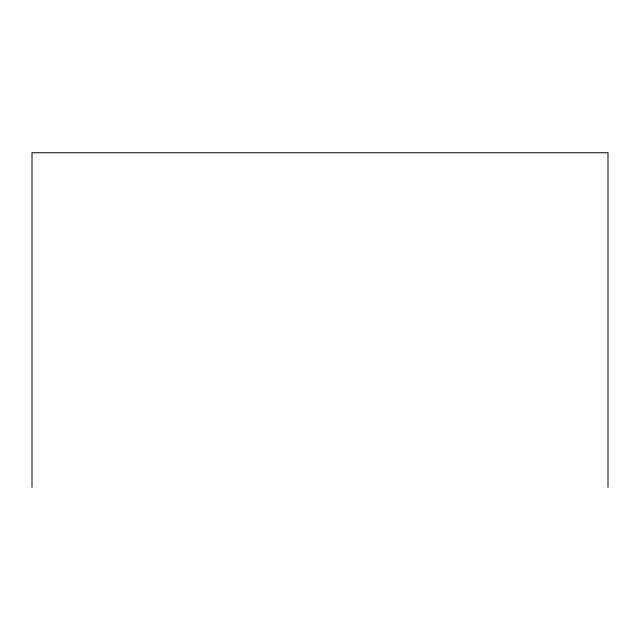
<?xml version="1.0" encoding="UTF-8"?>
<svg xmlns="http://www.w3.org/2000/svg" width="640" height="640" viewBox="0 0 640 640"><rect width="100%" height="100%" fill="white"/><g stroke="black" fill="none" stroke-linecap="round" stroke-linejoin="round"><path stroke-width="0.96" d="M608 487.248L608 152.752L32 152.752L32 487.248"/></g></svg>
